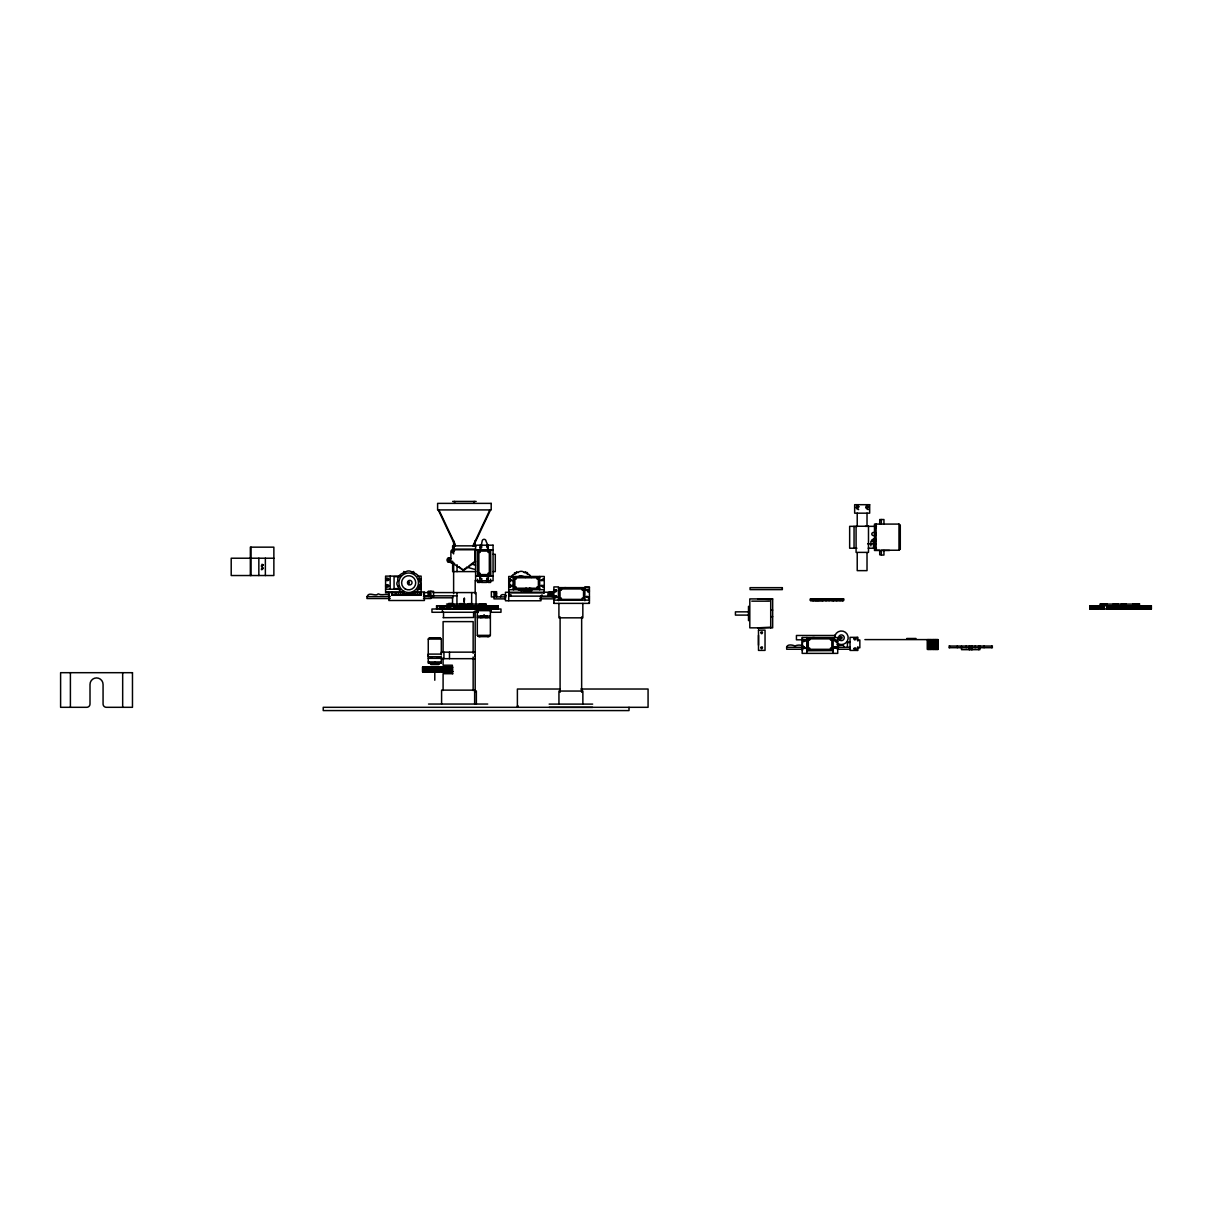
<?xml version="1.0" encoding="UTF-8"?>
<svg xmlns="http://www.w3.org/2000/svg" width="1212" height="1212" viewBox="0 0 1212 1212"><rect width="100%" height="100%" fill="white"/><g stroke="black" fill="none" stroke-linecap="round" stroke-linejoin="round"><path stroke-width="1.5" d="M273.867 558.217L231.204 558.217L231.204 575.533L273.867 575.533L273.867 547.157L250.339 547.157L250.339 575.533M441.32 654.95L441.32 639.072L440.017 637.754L429.563 637.754L428.26 639.072L428.26 656.707L441.32 656.722L441.32 663.237L428.26 663.237L428.26 654.101L441.32 654.101L441.32 652.147L475.362 652.147M452.637 561.217L452.637 571.61L475.755 571.61M452.637 552.566L452.637 545.855L476.164 545.855M453.288 571.61L453.288 562.944M1116.161 609.015L1116.176 607.379M524.341 572.564C523.084 570.837 519.266 570.897 517.978 572.564M397.778 581.29C396.794 577.563 400.278 573.428 403.46 573.064M836.583 642.572A6.802 6.802 0 0 0 847.279 641.163A6.802 6.802 0 0 0 843.158 631.21A6.802 6.802 0 0 0 834.598 637.77L835.113 635.164M419.473 579.881L418.67 579.078M480.74 547.885L482.134 541.279A1.954 1.954 0 0 1 484.103 539.31A1.954 1.954 0 0 1 486.057 541.279C491.557 552.99 484.982 544.082 487.497 548.142M408.429 593.804C407.02 594.713 404.611 594.228 403.475 592.471M527.447 574.064L527.432 572.518L526.387 573.412M392.021 595.274L392.536 593.85L393.612 595.274M394.082 595.274L395.142 593.85L395.657 595.274M396.127 595.274L396.642 593.85L397.703 595.274M398.187 595.274L398.703 593.85L399.763 595.274M400.233 595.274L400.748 593.85L401.808 595.274M402.293 595.274L402.808 593.85L403.869 595.274M404.338 595.274L404.853 593.85L405.914 595.274M406.384 595.274L406.899 593.85L407.974 595.274M408.444 595.274L408.959 593.85L410.02 595.274M410.489 595.274L411.004 593.85L412.08 595.274M412.55 595.274L413.065 593.85L414.125 595.274M414.595 595.274L415.11 593.85L416.186 595.274M416.655 595.274L417.17 593.85L418.231 595.274M418.701 595.274L419.216 593.85L420.291 595.274M392.112 592.001L392.112 595.274L420.867 595.274L421.276 593.85M551.824 595.607C550.43 592.623 549.763 597.168 548.233 594.198M479.694 577.533L480.179 582.442L477.573 582.442L477.573 579.169M556.096 589.638L556.338 591.138L556.005 589.88M555.611 596.395C556.157 599.198 557.656 594.486 555.308 596.789L540.022 596.91M586.684 596.259L586.972 597.349L587.714 596.395M419.064 586.396C421.003 585.093 420.715 582.517 419.594 581.29M472.892 545.855L489.875 509.919M473.544 545.855L490.527 509.919M475.604 561.717L463.711 570.352L451.243 562.353M412.307 572.367L413.58 571.473L413.868 573.079M417.443 578.73L421.125 578.73M488.284 548.4L488.027 545.188M510.343 578.806L508.722 579.078M542.9 587.199L544.264 586.926M586.017 590.244L586.805 589.638M586.017 596.789L589.426 596.789M836.356 641.739L837.719 641.481M448.258 559.383L450.303 559.444M450.273 560.626L448.228 560.565M531.265 577.548C530.371 576.276 529.886 574.049 527.447 574.094M413.898 573.064C417.079 573.428 420.534 577.533 419.579 581.29M403.46 592.501C400.793 592.532 397.763 589.032 398.263 586.411M489.981 550.415L488.027 550.415L488.027 552.384L489.981 552.384L490.633 549.763L490.769 576.17M478.225 575.245L478.225 573.291L480.179 573.291L480.179 575.245L477.573 575.897L490.633 575.897L488.027 575.245L488.027 573.291L489.981 573.291L489.981 575.245M514.206 588.88L514.206 586.926L516.16 586.926L516.16 588.88L513.555 589.532L513.555 576.473L514.206 579.078L516.16 579.078L516.16 577.124L514.206 577.124M539.037 577.124L537.067 577.124L537.067 579.078L539.037 579.078L539.688 576.473L539.688 589.668M490.375 610.651L490.375 635.346L489.072 636.648L478.619 636.648L477.316 635.346L477.316 610.651M584.199 588.29L582.245 588.29L582.245 590.244L584.199 590.244L584.866 587.638M883.942 550.49L883.942 555.066L881.336 555.066L881.336 550.233L898.986 550.233L900.289 548.915L900.289 525.402L898.986 524.084L874.488 524.084L874.488 540.234M807.662 649.965L807.662 648.011L809.631 648.011L809.631 649.965L807.01 650.617L807.01 637.557L807.662 640.163L809.631 640.163L809.631 638.209L807.662 638.209M832.492 638.209L830.538 638.209L830.538 640.163L832.492 640.163L833.144 637.557L833.144 653.374M510.161 587.214C511.691 585.987 507.48 586.275 510.282 584.851M448.743 559.156C447.364 563.08 452.258 559.005 449.016 559.111M418.67 586.547L419.488 585.911L418.67 585.29M481.755 579.109L481.482 582.442L486.709 582.442L486.709 579.321M512.191 580.654L508.722 580.381M541.052 585.351L544.264 585.608M555.778 589.774L553.884 590.244M555.505 596.516L556.778 596.183M587.805 592.032L589.426 591.562M834.507 639.891L837.719 640.163M463.257 569.867L466.059 567.913M468.862 565.959L474.816 561.414L474.816 549.763M403.475 573.079L403.778 571.473L405.035 572.367M413.868 592.471C412.762 594.289 410.292 594.653 408.914 593.804M515.964 573.428L516.63 571.67L517.978 572.594M514.888 574.094C512.388 574.018 511.964 576.23 511.07 577.548M547.991 592.88L549.157 592.213M551.293 596.137L552.46 595.456M405.05 572.382C407.096 570.413 410.232 570.397 412.292 572.382M418.913 580.639L421.125 580.033M419.004 586.547C419.716 588.759 416.473 592.638 413.898 592.501M418.913 587.184L421.125 586.563M509.631 583.533L509.601 584.517M805.374 648.481L802.435 648.011L802.435 650.617M509.601 581.745L509.631 582.73M550.233 592.213L556.838 590.82M397.748 581.29C396.43 582.472 396.506 585.123 398.278 586.396M262.095 564.201C259.292 570.367 266.079 561.095 262.095 566.292M262.095 567.458C259.292 573.624 266.079 564.353 262.095 569.549M464.302 600.182C464.726 594.122 463.878 606.409 464.302 600.349M452.637 501.42L476.164 501.42M857.778 526.341L849.657 526.341L849.657 548.218L856.914 548.218M865.247 526.341L876.443 526.341M900.289 526.705L899.637 524.751M876.109 528.008L874.806 528.008L874.806 550.233L879.715 550.233L879.715 554.793L881.336 554.793M875.958 532.977C870.352 530.356 870.352 537.689 875.958 535.068M875.958 539.491C874.428 537.825 869.428 540.325 872.519 541.582M874.806 541.082L876.109 541.082M874.806 543.688L876.109 543.688M867.625 543.824L872.761 543.824M900.289 547.612L899.637 549.566M868.171 548.218L876.443 548.218M452.637 549.112L474.786 549.112M452.864 549.763L493.057 549.763M478.225 550.415L480.179 550.415L480.179 552.384L478.225 552.384L477.573 549.763L477.573 576.17M889.517 550.49L874.488 550.49L874.488 546.718M480.179 551.081L488.027 551.081M493.057 554.293L495.284 554.293L495.284 571.61L493.057 571.61M450.894 558.429L447.637 558.429L447.637 561.686L451.243 562.383M447.637 561.368L450.894 561.368M480.179 574.594L488.027 574.594M400.839 576.109L385.583 576.109L385.583 592.577L404.293 592.577M417.898 576.109L421.125 576.109L421.125 592.577L411.762 592.577M475.604 576.17L493.057 576.17M399.672 576.67L394.067 576.67L394.067 588.623L399.672 588.623M535.765 577.018L522.69 577.018A6.53 6.53 0 0 0 516.812 577.336M516.16 577.776L537.067 577.776M385.583 578.73C389.81 576.124 389.81 582.639 385.583 580.033M544.264 579.078L542.9 578.806M544.264 580.381L541.052 580.654M385.583 585.26C389.81 582.669 389.81 589.168 385.583 586.563M421.125 585.26L418.913 584.654M508.722 585.608L512.191 585.351M508.722 586.926L510.343 587.199M561.338 600.046L561.338 598.092L559.383 598.092L558.717 600.713L558.717 587.638L589.426 587.638M537.067 588.229L516.16 588.229A7.06 7.06 0 0 0 526.159 588.123M559.383 588.29L561.338 588.29L561.338 590.244L559.383 590.244L558.717 587.638M561.989 588.517A6.53 6.53 0 0 1 567.973 588.229L580.942 588.184M539.037 588.88L537.067 588.88L537.067 586.926L539.037 586.926L539.688 589.532M535.765 588.987L522.69 588.987A6.53 6.53 0 0 1 516.812 588.653M561.338 588.941L582.245 588.941M385.583 589.183L400.536 589.32M417.382 589.32L421.125 589.32M508.722 589.668L544.264 589.668M589.426 590.244L587.487 589.638M553.884 591.562L555.778 592.032M428.306 591.714L429.942 591.714M403.187 592.001L388.84 592.001L388.84 600.501L424.397 600.501L424.397 592.001L413.943 592.001M552.187 592.213L505.449 592.274L505.449 600.773L540.991 600.773L540.991 595.607M423.761 592.577L429.351 592.577M433.017 592.577L476.058 592.577L476.058 604.697M428.306 592.759L429.942 592.759L429.942 594.85L428.306 594.85M508.722 592.926L544.264 592.926L544.264 576.473L508.722 576.473L508.722 600.713M496.587 593.259L494.966 593.259L494.966 595.35L496.587 595.35M423.321 593.85L424.397 595.274M508.767 594.819L510.994 594.819L510.994 596.137M423.821 595.85L456.939 595.85M508.722 596.137L555.02 596.137M430.927 596.425L428.306 596.425L428.306 591.198L433.532 591.35L433.532 596.577L423.503 596.577M366.918 596.577L390.264 596.577M505.904 596.91L491.36 596.91L491.36 591.683L496.587 591.683L496.587 596.91M430.76 597.804L452.803 597.804L452.803 595.85M553.884 598.092L555.308 598.092M588.274 598.092L589.426 598.092M390.264 598.531L366.918 598.531C367.236 589.971 375.387 597.334 378.174 593.85C382.189 596.077 385.916 593.047 389.507 595.274M423.503 598.531L430.927 598.531L430.927 591.198M505.116 598.88L493.981 598.88L493.966 591.683M539.688 598.819L554.384 598.88M561.338 599.395L582.245 599.395M770.711 599.561L757.636 598.91M553.884 600.122L589.426 600.122M751.758 601.152L769.408 601.152M448.637 603.455L452.303 603.455M459.515 603.652L463.363 603.652M468.62 603.652L472.468 603.652M448.395 603.985L452.243 603.985M480.891 603.985L484.755 603.985M1101.784 603.985L1105.632 603.985M1113.161 603.985L1117.009 603.985M1122.342 603.985L1126.19 603.985M1134.296 603.985L1138.144 603.985M446.531 604.106L486.406 604.106M1099.92 604.106L1139.795 604.106M770.711 610.106L772.665 610.106M491.178 610.651L476.664 610.651L476.664 612.272M477.316 611.166L478.195 611.166M748.501 611.848L735.426 611.848L735.426 615.105L748.501 615.105M477.755 612.272L431.957 612.272L431.957 609.015L500.98 609.015L500.98 612.272L491.178 612.272L491.133 605.742M477.316 612.469L478.195 612.469M477.316 616.075L490.375 616.075M770.711 616.65L772.665 616.65M443.092 617.696L473.589 617.499L473.589 612.272M477.316 617.696L490.375 617.696M770.711 627.195L757.636 627.846M477.316 635.346L490.375 635.346M835.007 635.482L796.436 635.482L796.436 639.815L805.98 639.815M477.967 635.997L479.922 636.648M489.724 635.997L487.769 636.648M829.235 638.103L816.055 638.057A6.53 6.53 0 0 0 811.04 638.057M428.912 638.421L430.866 637.754M440.668 638.421L438.714 637.754M906.758 638.482L915.999 638.482M809.631 638.86L830.538 638.86M428.26 639.072L441.32 639.072M864.898 639.603L938.103 639.603L938.058 649.405M850.036 642.057L847.43 642.057L847.43 647.284M847.43 642.587L849.051 642.587M836.931 644.572C839.446 647.556 843.128 642.193 844.158 647.284M948.92 646.057L992.476 646.057M803.601 646.708L802.435 646.708L802.435 641.481L803.798 641.739M836.568 646.708L837.719 646.708M786.694 647.284L804.647 647.284M833.644 647.284L850.036 647.284M948.92 647.693L969.873 647.693M971.539 647.693L992.476 647.693M837.719 648.011L834.507 648.284M802.859 649.253L786.694 649.253C785.285 642.89 793.663 645.254 794.905 645.981C797.829 644.739 800.511 644.875 803.086 645.89M837.28 649.253L850.036 649.253M809.631 649.314L830.538 649.314M938.103 649.405L927.362 649.405L927.362 639.603M832.492 649.965L830.538 649.965L830.538 648.011L832.492 648.011L833.144 650.617L806.753 650.753M428.26 658.343L441.32 658.343M441.32 658.677L475.362 658.677M428.26 661.934L441.32 661.934M430.548 664.221L439.032 664.221M430.866 664.555L438.714 664.555M452.818 667.161L422.488 667.161L422.518 671.736L453.076 671.736M452.985 673.705L443.092 673.705L443.092 690.507M560.308 689.022L517.388 689.022L517.388 707.308M580.866 689.022L648.072 689.022L648.072 707.308L323.225 707.308L323.225 710.58L629.013 710.58L629.013 707.308M474.543 690.976L476.361 690.976L476.361 704.051M428.518 704.051L487.709 704.051M549.142 704.111L592.653 704.111M517.418 706.005L518.206 706.005M549.142 707.384L592.653 707.384M550.233 596.137L557.065 597.577M524.341 572.594L525.69 571.67L526.356 573.428M471.922 564.201L475.513 565.201M454.424 563.641L449.213 562.156A2.151 2.151 0 0 1 447.198 559.399A2.151 2.151 0 0 1 450.394 558.171M466.59 567.08L475.271 569.534M805.374 639.694L802.435 640.163L802.435 637.557M510.313 581.169C509.373 577.563 512.964 582.472 509.737 578.639M866.716 505.858L868.534 506.904M857.217 505.858L859.035 506.904M551.293 592.213L552.46 592.88M547.991 595.456L549.157 596.137M451.697 561.686L454.591 563.686M458.924 566.671L463.257 570.352M481.755 546.551L481.482 545.188M530.886 588.35C533.477 590.395 528.387 588.668 530.644 590.926M515.948 573.412L514.555 572.731L514.873 574.064M479.907 548.4L480.179 545.188M438.911 509.919L455.091 544.143M438.259 509.919L455.257 545.855M488.497 577.533L488.027 582.442L490.633 582.442L490.633 579.169M506.207 595.607C505.237 594.547 500.298 593.471 500.511 596.91M1151.158 605.742L1151.158 609.015M1150.855 605.742L1150.885 609.015M1150.582 605.742L1150.582 609.015M1150.294 605.742L1150.476 609.015M1150.112 605.742L1150.112 609.015M1149.87 605.742L1149.87 609.015M1149.627 605.742L1149.627 609.015M1149.082 605.742L1149.127 609.015M1148.537 609.015L1148.537 605.742L1148.415 609.015M1147.976 605.742L1147.976 609.015M1147.734 605.742L1147.734 609.015M1147.385 605.742L1147.385 609.015M1147.097 605.742L1147.097 609.015M1146.522 605.742L1146.522 609.015M1145.991 605.742L1145.991 609.015M1145.688 605.742L1145.704 609.015M1145.34 605.742L1145.355 609.015M1144.976 605.742L1144.976 609.015M1144.552 605.742L1144.613 609.015M1144.355 605.742L1144.249 609.015M1144.052 605.742L1144.052 609.015M1143.87 609.015L1143.87 605.742L1143.689 609.015M1143.158 605.742L1143.158 609.015M1142.583 605.742L1142.583 609.015M1142.007 605.742L1142.007 609.015M1141.507 605.742L1141.507 609.015M1141.446 605.742L1141.34 609.015M1141.068 605.742L1140.977 609.015M1140.856 605.742L1140.856 609.015M1140.689 605.742L1140.674 609.015M1140.386 605.742L1140.371 609.015M1140.159 605.742L1140.068 609.015M1139.613 605.742L1139.644 609.015M1139.128 604.106L1139.098 609.015M1138.75 605.742L1138.886 609.015M1138.538 605.742L1138.432 609.015M1138.356 607.182L1138.235 609.015L1138.007 607.182M1137.72 605.742L1137.901 609.015M1137.598 605.742L1137.523 609.015M1137.174 605.742L1137.401 609.015M1137.023 607.182L1137.159 609.015M1136.841 605.742L1136.674 609.015L1136.447 605.742M1136.326 607.182L1136.25 609.015M1135.977 605.742L1136.068 609.015M1135.735 605.742L1135.705 609.015M1135.523 607.182L1135.538 609.015M1134.962 605.742L1134.962 609.015M1134.583 605.742L1134.583 609.015M1134.265 605.742L1134.296 609.015M1133.902 605.742L1134.008 609.015M1133.781 605.742L1133.674 609.015M1133.614 605.742L1133.462 609.015L1133.296 607.182M1133.038 605.742L1133.038 609.015M1132.765 604.106L1132.644 609.015M1132.614 605.742L1132.417 609.015M1131.614 605.742L1131.644 609.015M1131.266 605.742L1131.266 609.015M1130.963 605.742L1130.963 609.015M1130.841 605.742L1130.614 609.015L1130.357 605.742M1130.114 605.742L1130.114 609.015M1129.357 605.742L1129.357 609.015M1129.205 605.742L1129.205 609.015M1128.66 605.742L1128.66 609.015M1128.554 605.742L1128.387 609.015M1128.327 605.742L1128.145 609.015L1128.024 605.742M1127.645 605.742L1127.736 609.015M1127.554 605.742L1127.387 609.015M1127.266 605.742L1127.115 609.015M1126.857 609.015L1126.554 605.742M1126.19 605.742L1126.19 609.015M1125.933 605.742L1126.039 609.015M1125.721 605.742L1125.781 609.015M1125.372 605.742L1125.493 609.015M1125.19 605.742L1125.206 609.015M1124.903 605.742L1125.009 609.015M1124.569 605.742L1124.766 609.015M1124.509 609.015L1124.357 605.742L1124.175 609.015M1123.933 605.742L1124.009 609.015M1123.585 605.742L1123.554 609.015L1123.297 605.742M1123.1 609.015L1123.024 605.742L1122.888 609.015M1122.645 605.742L1122.585 609.015M1122.357 605.742L1122.342 609.015M1122.145 605.742L1122.024 609.015M1121.827 605.742L1121.888 609.015M1121.554 605.742L1121.751 609.015M1121.282 605.742L1121.267 609.015M1121.191 604.106L1121.085 609.015M1120.827 605.742L1120.888 609.015M1120.6 605.742L1120.721 609.015M1120.297 605.742L1120.267 609.015M1120.009 605.742L1120.191 609.015M1119.858 605.742L1119.949 609.015M1119.615 605.742L1119.721 609.015M1119.312 605.742L1119.373 609.015M1119.221 605.742L1119.085 609.015M1118.934 605.742L1118.812 609.015M1118.646 605.742L1118.585 609.015M1118.343 605.742L1118.449 609.015M1118.191 604.106L1118.221 609.015M1117.752 605.742L1117.373 609.015M1117.191 605.742L1117.085 609.015M1116.752 605.742L1116.888 609.015M1116.631 605.742L1116.57 609.015M1116.388 605.742L1116.343 609.015M1116.176 605.742L1115.994 609.015M1115.919 605.742L1115.828 609.015M1115.267 605.742L1115.252 609.015M1114.979 605.742L1114.979 609.015M1114.57 605.742L1114.601 609.015M1114.252 605.742L1114.192 609.015M1114.192 605.742L1114.192 609.015M1113.904 605.742L1113.692 609.015M1113.586 605.742L1113.586 609.015M1113.283 605.742L1113.283 609.015M1112.964 607.379L1112.964 609.015M1112.722 605.742L1112.722 609.015M1112.268 605.742L1112.268 609.015M1112.101 607.379L1112.101 609.015M1111.359 605.742L1111.359 609.015M1111.116 605.742L1110.995 609.015M1110.692 605.742L1110.813 609.015M1110.465 605.742L1110.465 609.015M1110.283 605.742L1110.404 609.015M1109.707 605.742L1109.707 609.015M1109.434 605.742L1109.434 609.015M1108.95 605.742L1108.95 609.015M1108.844 605.742L1108.844 609.015M1108.298 605.742L1108.298 609.015M1107.753 605.742L1107.813 609.015M1107.389 605.742L1107.571 609.015M1107.132 604.106L1107.268 609.015M1107.041 605.742L1107.041 609.015M1106.768 605.742L1106.617 609.015M1104.208 605.742L1104.177 609.015M1103.844 605.742L1104.056 609.015M1103.738 605.742L1103.738 609.015M1103.556 605.742L1103.556 609.015M1103.208 605.742L1103.208 609.015M1102.768 605.742L1102.768 609.015M1102.314 605.742L1102.314 609.015M1101.89 604.106L1101.935 609.015M1101.147 605.742L1101.147 609.015M1100.981 605.742L1100.981 609.015M1100.663 605.742L1100.663 609.015M1100.511 604.106L1100.36 609.015L1100.148 605.742M1098.466 605.742L1098.466 609.015M1098.102 605.742L1098.102 609.015M1097.951 605.742L1097.951 609.015M1097.572 605.742L1097.572 609.015M1097.118 605.742L1097.118 609.015M1096.89 605.742L1096.89 609.015M1096.602 605.742L1096.602 609.015M1096.406 605.742L1096.345 609.015M1096.042 605.742L1096.102 609.015M1095.421 605.742L1095.421 609.015M1095.118 605.742L1095.118 609.015M1094.769 605.742L1094.815 609.015M1094.542 605.742L1094.542 609.015M1094.466 605.742L1094.466 609.015M1094.088 605.742L1094.118 609.015M1093.769 605.742L1093.769 609.015M1093.724 605.742L1093.603 609.015M1093.391 605.742L1093.36 609.015L1093.088 605.742M1092.876 605.742L1092.876 609.015M1091.724 605.742L1091.724 609.015M1091.27 605.742L1091.27 609.015M1091.012 605.742L1091.088 609.015M1090.755 605.742L1090.755 609.015M1090.618 605.742L1090.618 609.015M1090.436 605.742L1090.436 609.015M1090.133 605.742L1089.982 609.015M991.78 646.057L991.78 647.693M984.099 646.057L984.099 647.693M979.902 646.057L979.902 649.662L961.51 649.662L961.51 646.057M978.705 646.057L978.705 649.662M975.221 646.057L975.221 647.693M972.206 646.057L972.206 649.662M971.585 646.057L971.585 649.662M969.812 646.057L969.812 649.662M969.267 647.693L969.267 646.057L969.191 649.662M966.176 646.057L966.176 647.693M957.313 646.057L957.313 647.693M949.632 646.057L949.632 647.693M937.921 639.603L937.83 649.405M937.3 649.405L937.3 639.603L937.012 649.405M936.906 639.603L936.906 649.405M936.467 639.603L936.467 649.405M936.088 639.603L936.118 649.405M935.603 639.603L935.619 649.405M935.331 639.603L935.331 649.405M935.134 639.603L935.134 649.405M934.513 639.603L934.497 649.405M934.21 639.603L934.21 649.405M933.604 639.603L933.573 649.405M933.346 639.603L933.346 649.405M933.013 639.603L933.013 649.405M932.543 639.603L932.558 649.405M931.513 639.603L931.513 649.405M930.952 639.603L930.952 649.405M930.649 639.603L930.634 649.405M930.301 639.603L930.301 649.405M929.649 639.603L929.649 649.405M929.119 639.603L929.149 649.405M928.907 639.603L928.907 649.405M928.695 639.603L928.695 649.405M928.392 639.603L928.392 649.405M927.634 639.603L927.634 649.405M898.986 524.084L898.986 550.233M883.957 524.084L883.957 519.524L879.715 519.524L879.715 524.084M881.336 519.524L881.336 524.084M876.109 524.084L876.109 550.233M873.822 539.446L873.822 547.945M873.504 539.779L873.504 547.612M870.883 541.431L870.883 545.961M867.019 513.176L867.019 525.75M867.019 552.687L867.019 570.64L857.217 570.64L857.217 552.687M857.884 641.072L857.884 637.345L850.036 637.345L850.036 650.42L857.884 650.42L857.884 646.678M857.217 513.176L857.217 525.75M857.217 637.345L857.217 639.966L859.838 639.966L859.838 647.799L857.217 647.799L857.217 650.42M854.051 526.341L854.051 548.218M843.385 598.91L843.385 600.531M843.067 598.91L843.113 600.531M842.779 600.531L842.794 598.91L842.537 600.531M842.355 598.91L842.355 600.531M842.204 598.91L842.082 600.531M841.87 598.91L841.87 600.531M841.34 598.91L841.34 600.531M840.734 598.91L840.795 600.531M840.673 598.91L840.628 600.531M840.34 636.921L840.34 639.815M840.204 598.91L840.204 600.531M839.961 598.91L839.961 600.531M839.613 598.91L839.613 600.531M839.325 598.91L839.325 600.531M838.749 598.91L838.749 600.531M838.234 598.91L838.234 600.531M837.568 598.91L837.568 600.531M837.204 598.91L837.204 600.531M836.78 600.531L836.734 598.91L836.553 600.531M836.28 598.91L836.28 600.531M835.962 598.91L836.098 600.531M835.719 598.91L835.916 600.531M835.356 598.91L835.356 600.531M834.78 598.91L834.78 600.531M834.22 598.91L834.22 600.531M833.917 598.91L833.917 600.531M833.704 598.91L833.704 600.531M833.432 598.91L833.432 600.531M833.265 598.91L833.265 600.531M833.068 598.91L833.068 600.531M832.902 598.91L832.902 600.531M832.599 598.91L832.599 600.531M832.386 598.91L832.296 600.531M831.841 598.91L831.841 600.531M831.841 640.163L831.841 648.011M831.402 598.91L831.402 600.531M830.977 598.91L830.977 600.531M830.129 600.531L829.932 598.91L829.735 600.531M829.387 598.91L829.523 600.531M829.053 598.91L829.053 600.531M828.644 598.91L828.644 600.531M828.175 598.91L828.175 600.531M827.917 598.91L827.947 600.531M827.16 598.91L827.16 600.531M826.781 598.91L826.781 600.531M826.463 598.91L826.463 600.531M826.175 598.91L826.114 600.531M825.993 598.91L825.872 600.531M825.827 598.91L825.675 600.531M825.251 598.91L825.251 600.531M824.842 598.91L824.842 600.531M823.872 598.91L823.842 600.531M823.493 598.91L823.433 600.531M823.069 598.91L823.069 600.531M822.827 600.531L822.827 598.91L822.584 600.531M822.342 598.91L822.342 600.531M821.721 598.91L821.721 600.531M821.418 598.91L821.418 600.531M821.009 598.91L821.009 600.531M820.615 598.91L820.645 600.531M820.327 598.91L820.282 600.531M820.069 598.91L820.069 600.531L819.888 598.91M819.66 598.91L819.751 600.531M819.342 598.91L819.509 600.531M819.206 598.91L819.085 600.531M818.827 598.91L818.903 600.531M818.767 598.91L818.554 600.531M818.297 598.91L818.282 600.531M818.055 598.91L818.115 600.531M817.767 598.91L817.994 600.531M817.327 598.91L817.312 600.531M817.146 598.91L817.13 600.531M816.903 598.91L816.949 600.531M816.585 598.91L816.6 600.531M816.373 600.531L816.282 598.91L816.13 600.531M815.812 598.91L815.752 600.531M815.494 598.91L815.661 600.531M814.934 598.91L814.903 600.531M814.661 598.91L814.509 600.531L814.388 598.91M814.025 598.91L813.994 600.531M813.767 598.91L813.737 600.531M813.479 598.91L813.54 600.531M813.434 600.531L813.222 598.91L813.101 600.531M812.919 598.91L812.722 600.531M812.494 600.531L812.494 598.91L812.237 600.531M811.934 598.91L811.934 600.531M811.495 598.91L811.495 600.531L811.252 598.91M810.934 598.91L810.783 600.531M810.495 598.91L810.495 600.531M808.313 640.163L808.313 648.011M806.753 637.557L806.753 653.374M770.711 598.91L770.711 627.846M758.5 635.361L758.5 645.163M748.501 606.288L748.501 620.665M589.108 602.409L589.108 603.379M583.548 590.244L583.548 598.092M582.836 603.455L582.836 617.832L558.914 617.832L558.914 603.455M582.866 704.111L582.866 691.052L558.944 691.052L558.944 704.111M582.245 600.046L582.245 598.092L584.199 598.092L584.866 600.713L584.866 586.911L589.426 586.911L589.426 603.379L553.884 603.379L553.884 586.911L558.459 586.911L558.459 600.122M581.654 616.878L581.654 692.294M560.035 590.244L560.035 598.092M560.095 616.878L560.095 692.294M554.217 602.409L554.217 603.379M551.536 592.213L551.536 596.137M543.93 591.956L543.93 592.926M541.976 594.819L541.976 596.137M538.386 579.078L538.386 586.926M531.72 589.668L531.72 590.971M529.75 589.668L529.75 590.971M528.447 589.668L528.447 591.304M527.796 589.668L527.796 590.971M526.493 589.668L526.493 591.304M525.175 589.668L525.175 591.304M524.523 589.668L524.523 591.304M523.22 589.668L523.22 591.304M521.266 589.668L521.266 591.304M514.858 579.078L514.858 586.926M513.282 576.473L513.282 589.668M509.04 591.956L508.979 595.547M497.95 609.015L498.011 605.742L436.517 605.742L436.699 609.015L436.729 605.742M497.768 605.742L497.768 609.015M497.45 605.742L497.45 609.015M497.178 605.742L497.178 609.015M496.465 605.742L496.465 609.015M495.723 605.742L495.723 609.015M495.011 605.742L495.011 609.015M494.587 605.742L494.587 609.015M494.344 605.742L494.344 609.015M493.996 605.742L493.996 609.015M493.708 605.742L493.708 609.015M493.117 605.742L493.117 609.015M492.602 605.742L492.602 609.015M492.314 605.742L492.299 609.015M491.92 605.742L491.936 609.015M491.572 605.742L491.572 609.015M490.845 605.742L490.921 609.015M490.663 605.742L490.663 609.015M490.345 605.742L490.481 609.015M490.118 605.742L490.118 609.015M489.769 605.742L489.769 609.015M489.33 552.384L489.33 573.291M489.178 605.742L489.178 609.015M488.618 605.742L488.618 609.015M488.118 605.742L488.118 609.015M487.83 605.742L487.83 609.015M487.663 605.742L487.663 609.015M487.3 605.742L487.451 609.015M486.997 605.742L486.997 609.015M487.118 616.075L487.118 617.696M486.709 545.188L486.709 546.354M486.224 605.742L486.239 609.015M486.209 605.742L486.209 609.015M485.724 604.106L485.785 609.015M485.8 616.075L485.8 617.696M485.33 605.742L485.361 609.015M485.133 605.742L485.133 609.015M484.209 605.742L484.3 609.015M484.042 605.742L484.088 609.015M484.164 616.075L484.164 614.757L483.512 616.075M483.815 605.742L483.921 609.015M483.452 605.742L483.452 609.015M483.043 605.742L483.043 609.015M482.573 605.742L482.573 609.015M482.361 605.742L482.331 609.015M481.891 616.075L481.891 617.696M481.573 605.742L481.573 609.015M481.194 605.742L481.194 609.015M480.861 605.742L480.861 609.015M480.497 605.742L480.588 609.015M480.573 616.075L480.573 617.696M480.225 605.742L480.376 609.015M480.028 605.742L480.073 609.015M479.634 605.742L479.634 609.015M479.361 604.106L479.24 609.015M479.013 605.742L479.013 609.015M478.876 552.384L478.876 573.291M478.255 605.742L478.225 609.015M477.876 605.742L477.876 609.015M477.861 611.166L477.861 612.469M477.452 605.742L477.452 609.015M477.21 605.742L477.21 609.015M477.134 605.742L476.967 609.015M476.725 605.742L476.725 609.015M476.498 605.742L476.422 609.015M475.816 605.742L475.816 609.015M475.18 540.673L475.18 546.354M475.18 580.442L475.18 593.698M475.165 605.742L475.165 609.015M475.18 610.727L475.18 692.158M474.649 704.051L474.649 690.128L441.592 690.128L441.592 704.051M474.468 605.742L474.468 609.015M474.195 501.42L474.195 503.374M474.15 605.742L474.165 609.015M473.483 605.742L473.483 609.015M473.271 605.742L473.165 609.015M473.15 653.298L473.15 621.62L443.092 621.62L443.092 652.495M473.15 657.01L473.15 690.552M472.65 605.742L472.65 609.015M471.983 605.742L471.983 609.015M471.665 592.577L471.665 604.697M471.286 605.742L471.286 609.015M470.953 605.742L470.953 609.015M469.786 605.742L469.786 609.015M469.014 605.742L469.014 609.015M468.438 605.742L468.408 609.015M468.226 605.742L468.105 609.015M467.908 605.742L467.968 609.015M467.544 605.742L467.574 609.015M467.468 604.106L467.468 609.015M467.287 605.742L467.287 609.015M466.559 605.742L466.559 609.015M465.772 605.742L465.772 609.015M465.666 605.742L465.666 609.015M465.347 605.742L465.347 609.015M464.787 604.106L464.999 609.015M464.56 605.742L464.514 609.015M464.302 598.092L464.302 602.44M464.363 605.742L464.257 609.015M464.12 605.742L464.241 609.015M463.363 605.742L463.363 609.015M462.787 605.742L462.787 607.379M462.605 605.742L462.605 609.015M461.878 605.742L461.878 609.015M461.59 605.742L461.59 607.379M461.075 605.742L461.166 609.015M460.802 605.742L460.802 609.015M460.499 605.742L460.499 609.015M460.302 605.742L460.302 609.015M460.196 605.742L460.196 609.015M459.893 605.742L459.893 609.015M459.333 605.742L459.333 609.015M458.878 605.742L458.878 609.015M457.712 609.015L457.697 605.742L457.591 609.015M457.424 605.742L457.424 609.015M457.03 564.686L457.03 571.61M456.939 592.577L456.939 604.621M457.075 605.742L457.075 609.015M456.318 605.742L456.318 609.015M456.045 605.742L456.045 609.015M455.439 605.742L455.439 609.015M454.894 605.742L454.894 609.015M454.591 501.42L454.591 503.374M454.409 605.742L454.409 609.015M454.348 605.742L454.182 609.015M454.015 545.855L454.015 549.112M454 605.742L454 609.015L453.742 604.106M453.621 540.673L453.621 553.929M453.621 563.398L453.621 593.698M453.652 605.742L453.652 609.015M453.379 605.742L453.227 609.015M452.546 597.607L452.546 604.621M452.47 667.161L452.591 671.736M452.364 673.705L452.364 665.206L443.092 665.206L443.092 657.934M452.076 667.161L452.076 671.736M450.894 561.717L450.894 551.702A1.954 1.954 0 0 1 454.561 550.718M451.061 667.161L450.925 671.736M450.819 605.742L450.652 609.015M450.712 667.161L450.712 671.736M450.576 605.742L450.455 609.015M450.606 667.161L450.606 671.736M450.167 605.742L450.349 609.015M449.803 605.742L449.803 609.015M449.819 667.161L449.819 671.736M449.379 605.742L449.379 609.015M449.485 652.147L449.485 658.677M449.531 667.161L449.455 671.736M449.167 667.161L449.167 671.736M448.925 605.742L448.925 609.015M448.788 667.161L448.788 671.736M448.501 604.106L448.546 609.015M448.561 667.161L448.561 671.736M448.182 667.161L448.182 671.736M447.258 605.742L447.258 609.015M447.167 667.161L447.167 671.736M447.016 605.742L446.955 609.015M446.986 667.161L446.986 671.736M446.743 605.742L446.743 609.015M446.728 667.161L446.728 671.736M446.425 671.736L446.425 667.161L446.092 671.736M445.395 667.161L445.395 671.736M445.198 667.161L445.198 671.736M444.713 605.742L444.713 609.015M444.698 667.161L444.698 671.736M444.546 605.742L444.546 609.015M444.486 667.161L444.486 671.736M444.168 605.742L444.168 609.015M444.289 667.161L444.289 671.736M443.94 652.147L443.94 658.677M444.031 667.161L444.031 671.736M443.728 605.742L443.728 609.015M443.501 605.742L443.501 609.015M443.531 612.272L443.531 617.499M443.213 605.742L443.213 609.015M443.001 605.742L443.001 609.015M442.941 667.161L442.941 671.736M442.638 605.742L442.638 609.015M442.728 667.161L442.638 671.736M442.41 609.015L442.41 612.272M442.41 667.161L442.41 671.736M442.016 605.742L442.016 609.015M441.35 605.742L441.35 609.015M441.441 667.161L441.395 671.736M441.077 605.742L441.077 607.379M441.077 667.161L441.062 671.736M440.547 605.742L440.698 609.015M440.774 661.934L440.774 663.237M440.365 605.742L440.32 609.015L440.107 605.742M440.001 609.015L439.789 605.742L439.698 609.015M439.986 667.161L439.986 671.736M439.577 667.161L439.698 671.736M439.32 667.161L439.32 671.736M438.714 656.707L438.714 658.343M438.411 667.161L438.411 671.736M437.971 667.161L437.865 671.736M437.608 605.742L437.608 609.015M437.411 656.707L437.411 658.343M437.471 667.161L437.471 671.736M437.214 605.742L437.214 607.379M436.744 667.161L436.744 671.736M436.29 667.161L436.29 671.736M435.956 667.161L435.956 671.736M435.562 667.161L435.562 671.736M435.017 667.161L435.017 671.736M434.79 661.934L434.79 663.237M434.79 670.903L434.79 680.235M434.563 667.161L434.563 671.736M434.017 667.161L434.017 671.736M433.623 667.161L433.623 671.736M433.29 667.161L433.29 671.736M432.851 667.161L432.851 671.736M432.184 656.707L432.184 658.343M432.108 667.161L432.108 671.736M431.714 667.161L431.714 671.736M431.608 667.161L431.608 671.736M431.169 667.161L431.169 671.736M430.866 656.707L430.866 658.343M430.26 667.161L430.26 671.736M430.002 667.161L430.002 671.736M429.896 667.161L429.896 671.736M429.593 667.161L429.593 671.736M428.806 661.934L428.806 663.237M428.518 667.161L428.518 671.736M427.169 667.161L427.169 671.736M426.942 671.736L426.942 667.161L426.639 671.736M425.76 667.161L425.76 671.736M425.548 667.161L425.548 671.736M425.291 667.161L425.291 671.736M424.397 667.161L424.397 671.736M424.185 667.161L424.185 671.736M423.488 667.161L423.488 671.736M423.336 667.161L423.336 671.736M422.852 667.161L422.852 671.736M422.761 667.161L422.761 671.736M420.867 592.001L420.867 595.274M390.158 576.109L390.158 589.183M387.87 591.592L387.87 592.577M385.901 591.592L385.901 592.577M265.367 558.217L265.367 575.533M258.838 558.217L258.838 575.533M250.99 547.157L250.99 575.533M122.67 672.69L122.67 707.308M70.402 672.69L70.402 707.308M858.657 509.343A1.954 1.954 0 0 1 858.247 509.646M856.278 506.252A1.954 1.954 0 0 1 857.005 506.01M857.52 506.01A1.954 1.954 0 0 1 858.657 506.571M868.443 509.343A1.954 1.954 0 0 1 868.05 509.646M865.868 506.404A1.954 1.954 0 0 1 866.807 506.01M867.322 506.01A1.954 1.954 0 0 1 868.443 506.571M834.598 637.77A2.076 2.076 0 0 1 835.326 636.194M836.007 641.905A6.802 6.802 0 0 1 834.826 639.527M554.611 595.94A1.757 1.757 0 0 1 553.657 595.653M553.278 595.334A1.757 1.757 0 0 1 553.126 593.213M529.659 588.032A9.802 9.802 0 0 1 528.947 589.093M516.873 577.533A7.06 7.06 0 0 1 525.463 577.533M758.5 630.134L758.5 650.389L765.03 650.389L765.045 630.134L758.5 630.134M817.555 598.91L817.539 600.531L817.615 598.91M837.947 598.91L837.947 600.531L837.916 598.91M474.937 655.147C475.043 658.707 475.407 652.874 474.937 655.147M387.234 579.533L388.491 579.881L387.234 579.533M387.234 585.744L388.491 586.078L387.234 585.744M407.656 582.502C408.944 586.502 410.762 579.684 407.656 582.502M451.849 551.43C453.137 555.414 454.954 548.612 451.849 551.43M480.331 547.309L481.588 547.657L480.331 547.309M480.331 578.291L481.588 578.624L480.331 578.291M486.86 578.291L488.133 578.624L486.86 578.291M510.373 586.093L511.631 586.441L510.373 586.093M541.34 579.897L542.597 580.23L541.34 579.897M541.34 586.093L542.597 586.441L541.34 586.093M549.218 593.895C550.506 597.895 552.324 591.077 549.218 593.895M586.517 590.335L587.775 590.683L586.517 590.335M760.757 632.482C762.045 636.467 763.863 629.664 760.757 632.482M760.757 647.511C762.03 651.495 763.863 644.693 760.757 647.511M803.829 640.648L805.101 640.996L803.829 640.648M803.829 647.193L805.026 647.678L803.904 647.026M834.81 640.648L836.068 640.996L834.81 640.648M834.81 647.193L836.068 647.526L834.81 647.193M856.248 507.676C857.535 511.676 859.353 504.859 856.248 507.676M840.386 637.497C841.658 641.496 843.491 634.679 840.386 637.497M866.05 507.676C867.337 511.676 869.155 504.859 866.05 507.676M853.93 638.709C855.202 642.693 857.036 635.891 853.93 638.709M853.93 648.511C855.202 652.495 857.036 645.693 853.93 648.511M491.193 503.374L437.608 503.374L437.608 509.919L491.193 509.919L491.193 503.374M869.671 504.692L854.657 504.692L854.657 513.176L869.671 513.176L869.671 504.692M868.489 526.25L856.081 526.25L856.081 552.384L868.489 552.384L868.489 526.25M493.057 545.188L475.604 545.188L475.604 580.745L493.057 580.745L493.057 545.188M782.346 587.668L750.061 587.668L750.061 589.623L782.346 589.623L782.346 587.668M772.665 598.91L749.804 598.91L749.804 627.846L772.665 627.846L772.665 598.91M843.628 598.91L810.373 598.91L810.373 600.531L843.628 600.531L843.628 598.91M1151.4 605.742L1089.921 605.742L1089.921 609.015L1151.4 609.015L1151.355 605.742M837.719 637.557L802.177 637.557L802.177 653.374L837.719 653.374L837.719 637.557M132.472 672.69L60.6 672.69L60.6 707.308L86.734 707.308A3.272 3.272 0 0 0 90.006 704.051L90.006 684.447A6.53 6.53 0 0 1 96.536 677.917A6.53 6.53 0 0 1 103.065 684.447L103.065 704.051A3.272 3.272 0 0 0 106.338 707.308L132.472 707.308L132.472 672.69M1129.887 609.015L1129.887 605.742L1129.811 609.015M822.1 600.531L822.1 598.91L822.024 600.531M815.282 600.531L815.328 598.91L815.176 600.531M486.769 609.015L486.769 605.742L486.679 609.015M471.635 609.015L471.635 605.742L471.513 609.015M470.65 609.015L470.65 605.742L470.544 609.015M463.802 609.015L463.802 605.742L463.696 609.015M447.955 671.736L447.955 667.161L447.819 671.736M447.758 609.015L447.758 605.742L447.592 609.015M428.184 671.736L428.184 667.161L428.139 671.736M549.248 595.865A1.954 1.954 0 0 0 552.187 594.168A1.954 1.954 0 0 0 549.248 592.471A1.954 1.954 0 0 0 549.248 595.865M839.961 640.254A2.878 2.878 0 0 0 844.264 637.77A2.878 2.878 0 0 0 839.961 635.285A2.878 2.878 0 0 0 839.961 640.254M403.778 591.259A9.802 9.802 0 0 0 418.473 582.775A9.802 9.802 0 0 0 403.778 574.291A9.802 9.802 0 0 0 403.778 591.259M405.141 588.896A7.06 7.06 0 0 0 415.731 582.775A7.06 7.06 0 0 0 405.141 576.67A7.06 7.06 0 0 0 405.141 588.896M408.611 584.623A2.288 2.288 0 0 0 412.035 582.654A2.288 2.288 0 0 0 408.611 580.669A2.288 2.288 0 0 0 408.611 584.623"/></g></svg>
